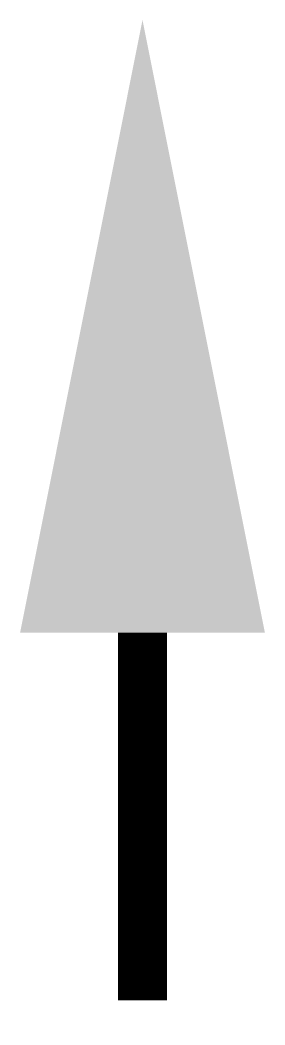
# Model space of a CAD drawing. Header units: millimetres. Extents: x -0.5 to 0.5, y -0.1 to 4.
import ezdxf

# ---------------------------------------------------------------- set-up
doc = ezdxf.new("R2010")
doc.units = ezdxf.units.MM

msp = doc.modelspace()

# ---------------------------------------------------------------- linework, layer by layer
at = {"const_width": 0.2}
msp.add_lwpolyline([(0, 1.5), (0, 0)], dxfattribs=at)
msp.add_solid([(0.5, 1.5), (-0.5, 1.5), (0, 4)])

doc.saveas('drawing.dxf')
